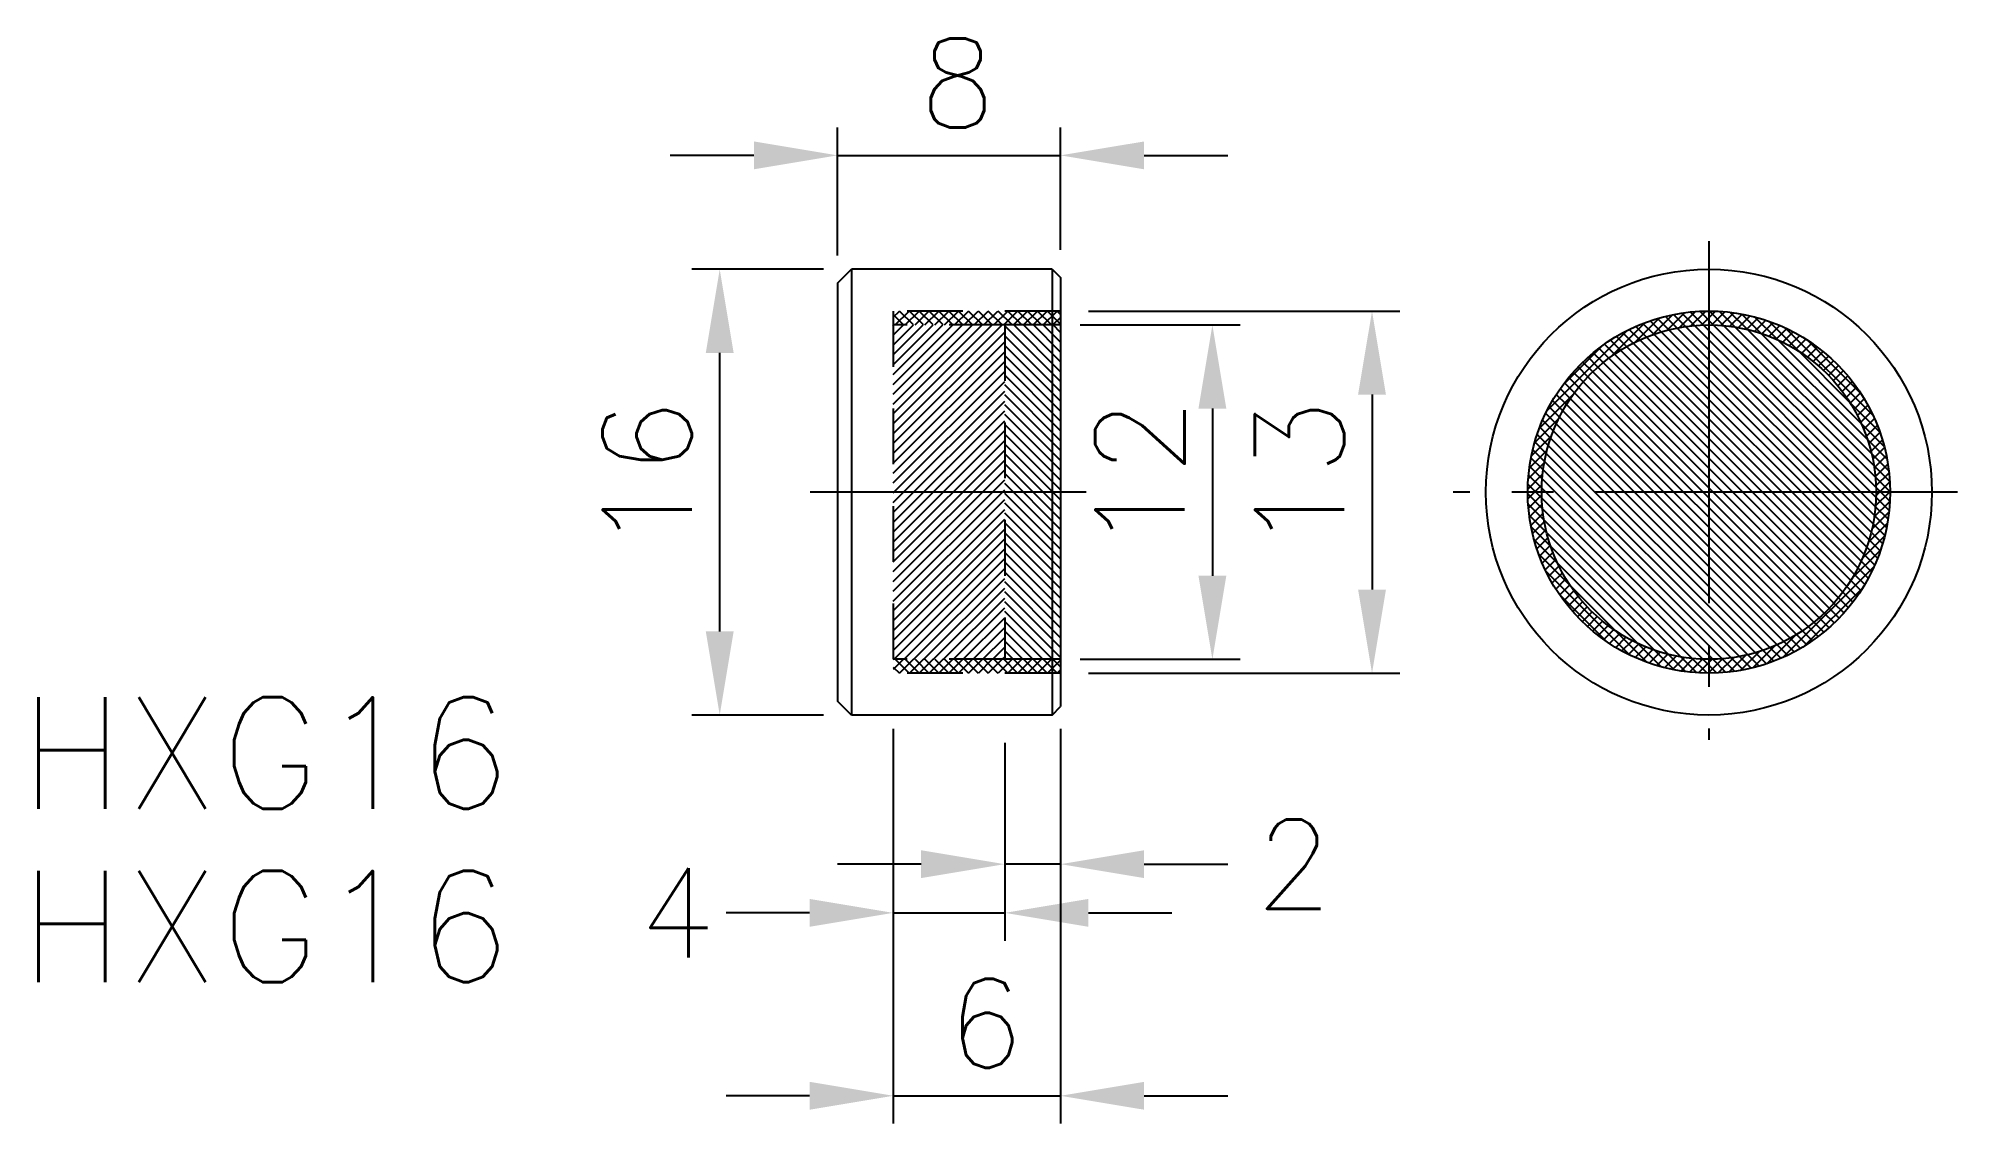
# Model space of a CAD drawing. Extents: x 94.9 to 163.8, y 152.8 to 191.8.
import ezdxf

# ---------------------------------------------------------------- set-up
doc = ezdxf.new("R2010")
doc.units = 0
doc.header["$PDMODE"] = 64
doc.linetypes.add('CENTER', pattern=[17.5, 13, -1.5, 1.5, -1.5])
doc.linetypes.add('DASHED', pattern=[3.5, 2, -1.5])
doc.layers.get('0').update_dxf_attribs({"linetype": 'CONTINUOUS'})
doc.layers.get('DEFPOINTS').update_dxf_attribs({"linetype": 'CONTINUOUS'})
doc.layers.add('CENTER', color=1, linetype='CENTER')
doc.styles.get("Standard").update_dxf_attribs({"font": 'txt.shx'})
doc.dimstyles.get("Standard").update_dxf_attribs({"dimtxt": 2.5, "dimasz": 2.5, "dimexe": 1.25, "dimexo": 0.625, "dimtad": 1, "dimcen": 2.5, "dimazin": 3, "dimtfac": 1, "dimtmove": 0, "dimatfit": 3})

# ---------------------------------------------------------------- blocks, each defined once
blk = doc.blocks.new('*U126')
at = {"color": 0, "linetype": 'CONTINUOUS'}
blk.add_text('8', height=3.2, dxfattribs=at).set_placement((126.523, 188.605))
blk = doc.blocks.new('*D119')
at = {"color": 0, "linetype": 'CONTINUOUS'}
for p, q in [((123.589, 184.017), (123.589, 188.605)), ((131.589, 184.217), (131.589, 188.605)), ((120.589, 187.605), (117.589, 187.605)), ((123.589, 187.605), (131.589, 187.605)), ((134.589, 187.605), (137.589, 187.605))]:
    blk.add_line(p, q, dxfattribs=at)
for points in [[(120.589, 188.105), (120.589, 187.105), (123.589, 187.605)], [(134.589, 188.105), (134.589, 187.105), (131.589, 187.605)]]:
    blk.add_solid(points, dxfattribs=at)
at = {"layer": 'DEFPOINTS', "color": 0, "linetype": 'CONTINUOUS'}
for p in [(131.589, 187.605), (131.589, 183.217), (123.589, 183.017)]:
    blk.add_point(p, dxfattribs=at)
at = {"color": 7, "linetype": 'CONTINUOUS'}
blk.add_blockref('*U126', (0, 0), dxfattribs=at)
blk = doc.blocks.new('*U125')
at = {"color": 0, "linetype": 'CONTINUOUS'}
blk.add_text('12', height=3.2, rotation=90, dxfattribs=at).set_placement((136.038, 173.383))
blk = doc.blocks.new('*D118')
at = {"color": 0, "linetype": 'CONTINUOUS'}
for p, q in [((132.289, 181.517), (138.038, 181.517)), ((137.038, 178.517), (137.038, 172.517)), ((132.289, 169.517), (138.038, 169.517))]:
    blk.add_line(p, q, dxfattribs=at)
for points in [[(136.538, 178.517), (137.538, 178.517), (137.038, 181.517)], [(136.538, 172.517), (137.538, 172.517), (137.038, 169.517)]]:
    blk.add_solid(points, dxfattribs=at)
at = {"layer": 'DEFPOINTS', "color": 0, "linetype": 'CONTINUOUS'}
for p in [(131.289, 181.517), (131.289, 169.517), (137.038, 169.517)]:
    blk.add_point(p, dxfattribs=at)
at = {"color": 7, "linetype": 'CONTINUOUS'}
blk.add_blockref('*U125', (0, 0), dxfattribs=at)
blk = doc.blocks.new('*U124')
at = {"color": 0, "linetype": 'CONTINUOUS'}
blk.add_text('13', height=3.2, rotation=90, dxfattribs=at).set_placement((141.766, 173.383))
blk = doc.blocks.new('*D117')
at = {"color": 0, "linetype": 'CONTINUOUS'}
for p, q in [((132.589, 182.017), (143.766, 182.017)), ((142.766, 179.017), (142.766, 172.017)), ((132.589, 169.017), (143.766, 169.017))]:
    blk.add_line(p, q, dxfattribs=at)
for points in [[(142.266, 179.017), (143.266, 179.017), (142.766, 182.017)], [(142.266, 172.017), (143.266, 172.017), (142.766, 169.017)]]:
    blk.add_solid(points, dxfattribs=at)
at = {"layer": 'DEFPOINTS', "color": 0, "linetype": 'CONTINUOUS'}
for p in [(131.589, 182.017), (131.589, 169.017), (142.766, 169.017)]:
    blk.add_point(p, dxfattribs=at)
at = {"color": 7, "linetype": 'CONTINUOUS'}
blk.add_blockref('*U124', (0, 0), dxfattribs=at)
blk = doc.blocks.new('*U123')
at = {"color": 0, "linetype": 'CONTINUOUS'}
blk.add_text('16', height=3.2, rotation=90, dxfattribs=at).set_placement((118.362, 173.383))
blk = doc.blocks.new('*D116')
at = {"color": 0, "linetype": 'CONTINUOUS'}
for p, q in [((123.089, 183.517), (118.362, 183.517)), ((119.362, 170.517), (119.362, 180.517)), ((123.089, 167.517), (118.362, 167.517))]:
    blk.add_line(p, q, dxfattribs=at)
for points in [[(118.862, 180.517), (119.862, 180.517), (119.362, 183.517)], [(118.862, 170.517), (119.862, 170.517), (119.362, 167.517)]]:
    blk.add_solid(points, dxfattribs=at)
at = {"layer": 'DEFPOINTS', "color": 0, "linetype": 'CONTINUOUS'}
for p in [(119.362, 183.517), (124.089, 183.517), (124.089, 167.517)]:
    blk.add_point(p, dxfattribs=at)
at = {"color": 7, "linetype": 'CONTINUOUS'}
blk.add_blockref('*U123', (0, 0), dxfattribs=at)
blk = doc.blocks.new('*X84')
at = {"color": 0, "linetype": 'CONTINUOUS'}
for p, q in [((152.831, 181.166), (153.55, 181.885)), ((153.711, 181.407), (153.291, 181.827)), ((153.342, 181.324), (153.976, 181.957)), ((154.014, 181.458), (153.58, 181.891)), ((153.795, 181.423), (154.371, 181.999)), ((154.331, 181.494), (153.881, 181.944)), ((154.665, 181.514), (154.195, 181.983)), ((154.208, 181.482), (154.742, 182.016)), ((155.018, 181.515), (154.524, 182.008)), ((154.59, 181.511), (155.092, 182.012)), ((155.393, 181.492), (154.869, 182.017)), ((154.949, 181.516), (155.424, 181.992)), ((155.797, 181.442), (155.234, 182.006)), ((155.287, 181.501), (155.742, 181.956)), ((155.609, 181.469), (156.046, 181.906)), ((156.238, 181.355), (155.622, 181.971)), ((155.915, 181.422), (156.338, 181.845)), ((156.731, 181.215), (156.039, 181.908)), ((157.309, 180.991), (156.494, 181.806)), ((149.05, 178.445), (151.924, 181.32)), ((151.336, 180.379), (152.555, 181.597)), ((151.902, 180.741), (151.536, 181.107)), ((152.132, 180.865), (151.762, 181.235)), ((152.371, 180.979), (151.995, 181.355)), ((152.22, 180.908), (153.083, 181.771)), ((152.618, 181.085), (152.237, 181.467)), ((152.876, 181.182), (152.486, 181.571)), ((153.143, 181.268), (152.745, 181.666)), ((153.421, 181.343), (153.013, 181.751)), ((156.209, 181.362), (156.619, 181.772)), ((156.49, 181.289), (156.89, 181.689)), ((156.76, 181.206), (157.151, 181.597)), ((158.076, 180.577), (157.002, 181.651)), ((157.02, 181.112), (157.403, 181.496)), ((157.27, 181.008), (157.647, 181.386)), ((157.511, 180.896), (157.882, 181.268)), ((160.744, 178.263), (157.599, 181.408)), ((157.743, 180.775), (158.11, 181.142)), ((149.61, 179.359), (151.011, 180.76)), ((151.062, 180.167), (150.706, 180.523)), ((151.26, 180.322), (150.903, 180.679)), ((151.466, 180.47), (151.107, 180.829)), ((151.68, 180.609), (151.318, 180.972)), ((157.967, 180.645), (158.33, 181.008)), ((158.183, 180.508), (158.543, 180.868)), ((158.391, 180.362), (158.749, 180.72)), ((160.305, 179.056), (158.392, 180.969)), ((158.592, 180.209), (158.947, 180.565)), ((150.342, 179.473), (149.987, 179.827)), ((150.511, 179.658), (150.157, 180.011)), ((150.687, 179.835), (150.333, 180.188)), ((150.871, 180.005), (150.516, 180.359)), ((158.785, 180.049), (159.139, 180.403)), ((158.97, 179.881), (159.324, 180.234)), ((159.149, 179.705), (159.502, 180.059)), ((159.32, 179.523), (159.674, 179.877)), ((149.88, 178.874), (149.52, 179.234)), ((150.026, 179.081), (149.669, 179.439)), ((150.18, 179.281), (149.825, 179.636)), ((159.483, 179.333), (159.838, 179.688)), ((159.639, 179.135), (159.996, 179.492)), ((159.787, 178.93), (160.146, 179.289)), ((159.928, 178.717), (160.29, 179.079)), ((148.772, 177.814), (149.991, 179.033)), ((149.489, 178.205), (149.118, 178.576)), ((149.611, 178.436), (149.244, 178.803)), ((149.741, 178.659), (149.379, 179.022)), ((160.987, 177.667), (159.913, 178.74)), ((160.061, 178.496), (160.426, 178.862)), ((160.185, 178.267), (160.555, 178.637)), ((160.301, 178.03), (160.676, 178.404)), ((148.598, 177.287), (149.461, 178.15)), ((149.175, 177.457), (148.785, 177.848)), ((149.27, 177.716), (148.887, 178.099)), ((149.375, 177.965), (148.998, 178.341)), ((161.142, 177.158), (160.327, 177.973)), ((160.408, 177.783), (160.789, 178.164)), ((160.506, 177.527), (160.894, 177.915)), ((148.412, 176.393), (149.046, 177.027)), ((148.485, 176.82), (149.204, 177.538)), ((148.955, 176.617), (148.533, 177.039)), ((149.016, 176.909), (148.607, 177.318)), ((149.09, 177.189), (148.691, 177.588)), ((161.244, 176.703), (160.551, 177.395)), ((160.594, 177.261), (160.99, 177.658)), ((160.67, 176.985), (161.077, 177.391)), ((160.736, 176.696), (161.153, 177.114)), ((148.371, 175.998), (148.947, 176.574)), ((148.872, 175.993), (148.419, 176.446)), ((148.906, 176.313), (148.47, 176.748)), ((161.307, 176.286), (160.691, 176.902)), ((161.342, 175.898), (160.778, 176.461)), ((160.788, 176.395), (161.219, 176.826)), ((160.826, 176.08), (161.274, 176.527)), ((148.354, 175.628), (148.887, 176.162)), ((148.357, 175.278), (148.858, 175.779)), ((148.857, 175.301), (148.359, 175.799)), ((148.854, 175.657), (148.382, 176.13)), ((161.353, 175.533), (160.828, 176.057)), ((160.848, 175.748), (161.315, 176.215)), ((161.344, 175.188), (160.85, 175.682)), ((160.852, 175.398), (161.342, 175.888)), ((148.882, 174.922), (148.353, 175.451)), ((148.937, 174.514), (148.367, 175.084)), ((148.378, 174.945), (148.853, 175.421)), ((148.414, 174.627), (148.868, 175.082)), ((160.786, 174.625), (161.344, 175.183)), ((161.28, 174.545), (160.83, 174.995)), ((160.833, 175.025), (161.353, 175.545)), ((161.319, 174.859), (160.85, 175.329)), ((149.031, 174.067), (148.405, 174.692)), ((148.463, 174.323), (148.901, 174.761)), ((149.179, 173.564), (148.473, 174.27)), ((148.525, 174.031), (148.948, 174.454)), ((160.572, 173.705), (161.254, 174.386)), ((160.704, 174.19), (161.313, 174.799)), ((161.162, 173.956), (160.743, 174.375)), ((161.227, 174.245), (160.794, 174.678)), ((149.42, 172.97), (148.581, 173.809)), ((148.597, 173.75), (149.008, 174.161)), ((148.68, 173.48), (149.08, 173.88)), ((148.773, 173.218), (149.164, 173.61)), ((160.362, 173.141), (161.158, 173.936)), ((160.907, 173.151), (160.518, 173.54)), ((161.002, 173.409), (160.604, 173.807)), ((161.087, 173.677), (160.679, 174.085)), ((149.886, 172.15), (148.746, 173.291)), ((148.874, 172.966), (149.258, 173.35)), ((148.984, 172.723), (149.361, 173.1)), ((149.102, 172.487), (149.474, 172.859)), ((157.516, 169.588), (160.782, 172.853)), ((159.987, 172.412), (161.01, 173.436)), ((160.691, 172.659), (160.315, 173.035)), ((160.803, 172.901), (160.421, 173.283)), ((152.013, 169.67), (149.006, 172.677)), ((149.228, 172.259), (149.595, 172.626)), ((149.361, 172.039), (149.724, 172.402)), ((149.502, 171.826), (149.862, 172.186)), ((160.308, 171.982), (159.945, 172.344)), ((160.443, 172.2), (160.077, 172.566)), ((160.571, 172.426), (160.2, 172.796)), ((151.166, 170.164), (149.5, 171.83)), ((149.65, 171.621), (150.007, 171.978)), ((149.805, 171.422), (150.16, 171.778)), ((149.966, 171.23), (150.321, 171.585)), ((158.269, 169.987), (160.382, 172.1)), ((159.695, 171.18), (159.341, 171.535)), ((159.858, 171.37), (159.503, 171.726)), ((160.015, 171.567), (159.658, 171.924)), ((160.165, 171.771), (159.806, 172.13)), ((150.135, 171.045), (150.489, 171.399)), ((150.311, 170.867), (150.664, 171.221)), ((150.493, 170.696), (150.847, 171.05)), ((150.682, 170.531), (151.037, 170.887)), ((158.972, 170.489), (158.617, 170.844)), ((159.163, 170.652), (158.809, 171.006)), ((159.347, 170.821), (158.993, 171.175)), ((159.524, 170.997), (159.171, 171.351)), ((150.878, 170.374), (151.234, 170.731)), ((151.081, 170.223), (151.44, 170.582)), ((151.291, 170.08), (151.653, 170.442)), ((152.627, 169.41), (151.486, 170.55)), ((151.508, 169.943), (151.873, 170.309)), ((151.733, 169.815), (152.102, 170.184)), ((156.934, 169.359), (157.958, 170.383)), ((157.912, 169.782), (157.541, 170.153)), ((158.138, 169.908), (157.772, 170.275)), ((158.358, 170.043), (157.995, 170.405)), ((158.57, 170.184), (158.21, 170.544)), ((158.774, 170.333), (158.417, 170.69)), ((151.965, 169.693), (152.34, 170.068)), ((152.206, 169.58), (152.586, 169.961)), ((153.145, 169.245), (152.306, 170.084)), ((152.454, 169.475), (152.842, 169.864)), ((152.712, 169.38), (153.108, 169.776)), ((153.606, 169.137), (152.9, 169.843)), ((152.979, 169.293), (153.385, 169.699)), ((153.256, 169.216), (153.673, 169.634)), ((154.028, 169.069), (153.402, 169.695)), ((153.543, 169.15), (153.974, 169.581)), ((153.842, 169.096), (154.29, 169.543)), ((154.419, 169.031), (153.849, 169.601)), ((154.155, 169.054), (154.621, 169.521)), ((154.787, 169.017), (154.258, 169.546)), ((154.481, 169.027), (154.972, 169.518)), ((155.135, 169.023), (154.637, 169.521)), ((154.824, 169.017), (155.344, 169.537)), ((155.466, 169.046), (154.993, 169.518)), ((155.186, 169.025), (155.744, 169.583)), ((155.781, 169.084), (155.329, 169.536)), ((155.571, 169.057), (156.18, 169.665)), ((156.084, 169.134), (155.649, 169.57)), ((156.375, 169.197), (155.953, 169.619)), ((155.984, 169.116), (156.665, 169.797)), ((156.654, 169.271), (156.245, 169.681)), ((156.433, 169.212), (157.229, 170.007)), ((156.924, 169.356), (156.525, 169.754)), ((157.184, 169.449), (156.793, 169.839)), ((157.435, 169.552), (157.052, 169.934)), ((157.677, 169.663), (157.301, 170.039))]:
    blk.add_line(p, q, dxfattribs=at)
blk = doc.blocks.new('*X85')
at = {"color": 0, "linetype": 'CONTINUOUS'}
for p, q in [((160.518, 173.54), (152.876, 181.182)), ((160.604, 173.807), (153.143, 181.268)), ((160.679, 174.085), (153.421, 181.343)), ((160.743, 174.375), (153.711, 181.407)), ((160.794, 174.678), (154.014, 181.458)), ((160.83, 174.995), (154.331, 181.494)), ((160.85, 175.329), (154.665, 181.514)), ((160.85, 175.682), (155.018, 181.515)), ((160.828, 176.057), (155.393, 181.492)), ((160.778, 176.461), (155.797, 181.442)), ((160.691, 176.902), (156.238, 181.355)), ((160.551, 177.395), (156.731, 181.215)), ((159.806, 172.13), (151.466, 180.47)), ((159.945, 172.344), (151.68, 180.609)), ((160.077, 172.566), (151.902, 180.741)), ((160.2, 172.796), (152.132, 180.865)), ((160.315, 173.035), (152.371, 180.979)), ((160.421, 173.283), (152.618, 181.085)), ((160.327, 177.973), (157.309, 180.991)), ((159.913, 178.74), (158.076, 180.577)), ((159.171, 171.351), (150.687, 179.835)), ((159.341, 171.535), (150.871, 180.005)), ((159.503, 171.726), (151.062, 180.167)), ((159.658, 171.924), (151.26, 180.322)), ((158.417, 170.69), (150.026, 179.081)), ((158.617, 170.844), (150.18, 179.281)), ((158.809, 171.006), (150.342, 179.473)), ((158.993, 171.175), (150.511, 179.658)), ((157.772, 170.275), (149.611, 178.436)), ((157.995, 170.405), (149.741, 178.659)), ((158.21, 170.544), (149.88, 178.874)), ((157.052, 169.934), (149.27, 177.716)), ((157.301, 170.039), (149.375, 177.965)), ((157.541, 170.153), (149.489, 178.205)), ((156.525, 169.754), (149.09, 177.189)), ((156.793, 169.839), (149.175, 177.457)), ((155.649, 169.57), (148.906, 176.313)), ((155.953, 169.619), (148.955, 176.617)), ((156.245, 169.681), (149.016, 176.909)), ((154.993, 169.518), (148.854, 175.657)), ((155.329, 169.536), (148.872, 175.993)), ((154.637, 169.521), (148.857, 175.301)), ((154.258, 169.546), (148.882, 174.922)), ((153.849, 169.601), (148.937, 174.514)), ((153.402, 169.695), (149.031, 174.067)), ((152.9, 169.843), (149.179, 173.564)), ((152.306, 170.084), (149.42, 172.97)), ((151.486, 170.55), (149.886, 172.15))]:
    blk.add_line(p, q, dxfattribs=at)
blk = doc.blocks.new('*U122')
at = {"color": 0, "linetype": 'CONTINUOUS'}
blk.add_text('2', height=3.2, dxfattribs=at).set_placement((138.589, 160.563))
blk = doc.blocks.new('*D115')
at = {"color": 0, "linetype": 'CONTINUOUS'}
for p, q in [((131.589, 166.817), (131.589, 161.163)), ((129.589, 166.517), (129.589, 161.163)), ((126.589, 162.163), (123.589, 162.163)), ((131.589, 162.163), (129.589, 162.163)), ((134.589, 162.163), (137.589, 162.163))]:
    blk.add_line(p, q, dxfattribs=at)
for points in [[(126.589, 162.663), (126.589, 161.663), (129.589, 162.163)], [(134.589, 162.663), (134.589, 161.663), (131.589, 162.163)]]:
    blk.add_solid(points, dxfattribs=at)
at = {"layer": 'DEFPOINTS', "color": 0, "linetype": 'CONTINUOUS'}
for p in [(129.589, 167.517), (131.589, 167.817), (129.589, 162.163)]:
    blk.add_point(p, dxfattribs=at)
at = {"color": 7, "linetype": 'CONTINUOUS'}
blk.add_blockref('*U122', (0, 0), dxfattribs=at)
blk = doc.blocks.new('*U121')
at = {"color": 0, "linetype": 'CONTINUOUS'}
blk.add_text('4', height=3.2, dxfattribs=at).set_placement((116.456, 158.815))
blk = doc.blocks.new('*D114')
at = {"color": 0, "linetype": 'CONTINUOUS'}
for p, q in [((125.589, 166.517), (125.589, 159.415)), ((129.589, 166.517), (129.589, 159.415)), ((122.589, 160.415), (119.589, 160.415)), ((125.589, 160.415), (129.589, 160.415)), ((132.589, 160.415), (135.589, 160.415))]:
    blk.add_line(p, q, dxfattribs=at)
for points in [[(122.589, 160.915), (122.589, 159.915), (125.589, 160.415)], [(132.589, 160.915), (132.589, 159.915), (129.589, 160.415)]]:
    blk.add_solid(points, dxfattribs=at)
at = {"layer": 'DEFPOINTS', "color": 0, "linetype": 'CONTINUOUS'}
for p in [(125.589, 167.517), (129.589, 167.517), (129.589, 160.415)]:
    blk.add_point(p, dxfattribs=at)
at = {"color": 7, "linetype": 'CONTINUOUS'}
blk.add_blockref('*U121', (0, 0), dxfattribs=at)
blk = doc.blocks.new('*U120')
at = {"color": 0, "linetype": 'CONTINUOUS'}
blk.add_text('6', height=3.2, dxfattribs=at).set_placement((127.523, 154.849))
blk = doc.blocks.new('*D113')
at = {"color": 0, "linetype": 'CONTINUOUS'}
for p, q in [((125.589, 167.017), (125.589, 152.849)), ((131.589, 167.017), (131.589, 152.849)), ((122.589, 153.849), (119.589, 153.849)), ((125.589, 153.849), (131.589, 153.849)), ((134.589, 153.849), (137.589, 153.849))]:
    blk.add_line(p, q, dxfattribs=at)
for points in [[(122.589, 154.349), (122.589, 153.349), (125.589, 153.849)], [(134.589, 154.349), (134.589, 153.349), (131.589, 153.849)]]:
    blk.add_solid(points, dxfattribs=at)
at = {"layer": 'DEFPOINTS', "color": 0, "linetype": 'CONTINUOUS'}
for p in [(125.589, 168.017), (131.589, 168.017), (131.589, 153.849)]:
    blk.add_point(p, dxfattribs=at)
at = {"color": 7, "linetype": 'CONTINUOUS'}
blk.add_blockref('*U120', (0, 0), dxfattribs=at)
blk = doc.blocks.new('*X86')
at = {"color": 0, "linetype": 'CONTINUOUS'}
for p, q in [((125.289, 181.797), (125.509, 182.017)), ((125.66, 181.517), (125.289, 181.888)), ((125.362, 181.517), (125.862, 182.017)), ((126.014, 181.517), (125.514, 182.017)), ((125.716, 181.517), (126.216, 182.017)), ((126.368, 181.517), (125.868, 182.017)), ((126.07, 181.517), (126.57, 182.017)), ((126.721, 181.517), (126.221, 182.017)), ((126.423, 181.517), (126.923, 182.017)), ((127.075, 181.517), (126.575, 182.017)), ((126.777, 181.517), (127.277, 182.017)), ((127.428, 181.517), (126.928, 182.017)), ((127.13, 181.517), (127.63, 182.017)), ((127.782, 181.517), (127.282, 182.017)), ((127.484, 181.517), (127.984, 182.017)), ((128.135, 181.517), (127.635, 182.017)), ((127.837, 181.517), (128.337, 182.017)), ((128.489, 181.517), (127.989, 182.017)), ((128.191, 181.517), (128.691, 182.017)), ((128.842, 181.517), (128.342, 182.017)), ((128.544, 181.517), (129.044, 182.017)), ((129.196, 181.517), (128.696, 182.017)), ((128.898, 181.517), (129.398, 182.017)), ((129.55, 181.517), (129.05, 182.017)), ((129.252, 181.517), (129.752, 182.017)), ((129.903, 181.517), (129.403, 182.017)), ((129.605, 181.517), (130.105, 182.017)), ((130.257, 181.517), (129.757, 182.017)), ((129.959, 181.517), (130.459, 182.017)), ((130.61, 181.517), (130.11, 182.017)), ((130.312, 181.517), (130.812, 182.017)), ((130.964, 181.517), (130.464, 182.017)), ((130.666, 181.517), (131.166, 182.017)), ((131.289, 181.545), (130.817, 182.017)), ((131.289, 181.898), (131.171, 182.017)), ((125.307, 181.517), (125.289, 181.534)), ((131.019, 181.517), (131.289, 181.787))]:
    blk.add_line(p, q, dxfattribs=at)
blk = doc.blocks.new('*X87')
at = {"color": 0, "linetype": 'CONTINUOUS'}
for p, q in [((125.307, 169.517), (125.289, 169.499)), ((125.66, 169.517), (125.289, 169.146)), ((125.362, 169.517), (125.862, 169.017)), ((126.014, 169.517), (125.514, 169.017)), ((125.716, 169.517), (126.216, 169.017)), ((126.368, 169.517), (125.868, 169.017)), ((126.07, 169.517), (126.57, 169.017)), ((126.721, 169.517), (126.221, 169.017)), ((126.423, 169.517), (126.923, 169.017)), ((127.075, 169.517), (126.575, 169.017)), ((126.777, 169.517), (127.277, 169.017)), ((127.428, 169.517), (126.928, 169.017)), ((127.13, 169.517), (127.63, 169.017)), ((127.782, 169.517), (127.282, 169.017)), ((127.484, 169.517), (127.984, 169.017)), ((128.135, 169.517), (127.635, 169.017)), ((127.837, 169.517), (128.337, 169.017)), ((128.489, 169.517), (127.989, 169.017)), ((128.191, 169.517), (128.691, 169.017)), ((128.842, 169.517), (128.342, 169.017)), ((128.544, 169.517), (129.044, 169.017)), ((129.196, 169.517), (128.696, 169.017)), ((128.898, 169.517), (129.398, 169.017)), ((129.55, 169.517), (129.05, 169.017)), ((129.252, 169.517), (129.752, 169.017)), ((129.903, 169.517), (129.403, 169.017)), ((129.605, 169.517), (130.105, 169.017)), ((130.257, 169.517), (129.757, 169.017)), ((129.959, 169.517), (130.459, 169.017)), ((130.61, 169.517), (130.11, 169.017)), ((130.312, 169.517), (130.812, 169.017)), ((130.964, 169.517), (130.464, 169.017)), ((130.666, 169.517), (131.166, 169.017)), ((131.289, 169.489), (130.817, 169.017)), ((131.019, 169.517), (131.289, 169.247)), ((125.289, 169.236), (125.509, 169.017)), ((131.289, 169.135), (131.171, 169.017))]:
    blk.add_line(p, q, dxfattribs=at)
blk = doc.blocks.new('*X88')
at = {"color": 0, "linetype": 'CONTINUOUS'}
for p, q in [((125.289, 177.615), (129.191, 181.517)), ((125.289, 177.969), (128.837, 181.517)), ((125.289, 178.322), (128.484, 181.517)), ((125.289, 178.676), (128.13, 181.517)), ((125.289, 179.029), (127.777, 181.517)), ((125.289, 179.383), (127.423, 181.517)), ((125.289, 179.736), (127.07, 181.517)), ((125.289, 180.09), (126.716, 181.517)), ((125.289, 180.444), (126.362, 181.517)), ((125.289, 180.797), (126.009, 181.517)), ((125.289, 181.151), (125.655, 181.517)), ((125.289, 181.504), (125.302, 181.517)), ((125.289, 177.262), (129.289, 181.262)), ((125.289, 176.908), (129.289, 180.908)), ((125.289, 176.555), (129.289, 180.555)), ((125.289, 176.201), (129.289, 180.201)), ((125.289, 175.847), (129.289, 179.847)), ((125.289, 175.494), (129.289, 179.494)), ((125.289, 175.14), (129.289, 179.14)), ((125.289, 174.787), (129.289, 178.787)), ((125.289, 174.433), (129.289, 178.433)), ((125.289, 174.08), (129.289, 178.08)), ((125.289, 173.726), (129.289, 177.726)), ((125.289, 173.373), (129.289, 177.373)), ((125.289, 173.019), (129.289, 177.019)), ((125.289, 172.665), (129.289, 176.665)), ((125.289, 172.312), (129.289, 176.312)), ((125.289, 171.958), (129.289, 175.958)), ((125.289, 171.605), (129.289, 175.605)), ((125.289, 171.251), (129.289, 175.251)), ((125.289, 170.898), (129.289, 174.898)), ((125.289, 170.544), (129.289, 174.544)), ((125.289, 170.191), (129.289, 174.191)), ((125.289, 169.837), (129.289, 173.837)), ((125.323, 169.517), (129.289, 173.483)), ((125.676, 169.517), (129.289, 173.13)), ((126.03, 169.517), (129.289, 172.776)), ((126.383, 169.517), (129.289, 172.423)), ((126.737, 169.517), (129.289, 172.069)), ((127.09, 169.517), (129.289, 171.716)), ((127.444, 169.517), (129.289, 171.362)), ((127.798, 169.517), (129.289, 171.009)), ((128.151, 169.517), (129.289, 170.655)), ((128.505, 169.517), (129.289, 170.301)), ((128.858, 169.517), (129.289, 169.948)), ((129.212, 169.517), (129.289, 169.594))]:
    blk.add_line(p, q, dxfattribs=at)
blk = doc.blocks.new('*X89')
at = {"color": 0, "linetype": 'CONTINUOUS'}
for p, q in [((131.289, 179.484), (129.289, 181.484)), ((131.289, 179.131), (129.289, 181.131)), ((131.289, 179.838), (129.61, 181.517)), ((131.289, 180.191), (129.964, 181.517)), ((131.289, 180.545), (130.317, 181.517)), ((131.289, 180.898), (130.671, 181.517)), ((131.289, 181.252), (131.024, 181.517)), ((131.289, 178.777), (129.289, 180.777)), ((131.289, 178.424), (129.289, 180.424)), ((131.289, 178.07), (129.289, 180.07)), ((131.289, 177.716), (129.289, 179.716)), ((131.289, 177.363), (129.289, 179.363)), ((131.289, 177.009), (129.289, 179.009)), ((131.289, 176.656), (129.289, 178.656)), ((131.289, 176.302), (129.289, 178.302)), ((131.289, 175.949), (129.289, 177.949)), ((131.289, 175.595), (129.289, 177.595)), ((131.289, 175.242), (129.289, 177.242)), ((131.289, 174.888), (129.289, 176.888)), ((131.289, 174.534), (129.289, 176.534)), ((131.289, 174.181), (129.289, 176.181)), ((131.289, 173.827), (129.289, 175.827)), ((131.289, 173.474), (129.289, 175.474)), ((131.289, 173.12), (129.289, 175.12)), ((131.289, 172.767), (129.289, 174.767)), ((131.289, 172.413), (129.289, 174.413)), ((131.289, 172.06), (129.289, 174.06)), ((131.289, 171.706), (129.289, 173.706)), ((131.289, 171.352), (129.289, 173.352)), ((131.289, 170.999), (129.289, 172.999)), ((131.289, 170.645), (129.289, 172.645)), ((131.289, 170.292), (129.289, 172.292)), ((131.289, 169.938), (129.289, 171.938)), ((131.289, 169.585), (129.289, 171.585)), ((131.004, 169.517), (129.289, 171.231)), ((130.65, 169.517), (129.289, 170.878)), ((130.296, 169.517), (129.289, 170.524)), ((129.943, 169.517), (129.289, 170.17)), ((129.589, 169.517), (129.289, 169.817))]:
    blk.add_line(p, q, dxfattribs=at)

msp = doc.modelspace()

# ---------------------------------------------------------------- linework, layer by layer
at = {"color": 7, "linetype": 'CONTINUOUS'}
for p, q in [((123.589, 183.017), (124.089, 183.517)), ((131.289, 183.517), (124.089, 183.517)), ((124.089, 183.517), (124.089, 167.517)), ((131.289, 183.517), (131.589, 183.217)), ((131.289, 183.517), (131.289, 167.517)), ((131.589, 183.217), (131.589, 167.817)), ((123.589, 183.017), (123.589, 168.017)), ((124.089, 167.517), (123.589, 168.017)), ((131.289, 167.517), (124.089, 167.517)), ((131.289, 167.517), (131.589, 167.817))]:
    msp.add_line(p, q, dxfattribs=at)
at = {"color": 3, "linetype": 'DASHED'}
for p, q in [((125.589, 182.017), (125.589, 169.017)), ((131.589, 182.017), (125.589, 182.017)), ((129.589, 181.517), (125.589, 181.517)), ((129.589, 181.517), (129.589, 169.517)), ((131.589, 181.517), (129.589, 181.517)), ((129.589, 169.517), (125.589, 169.517)), ((131.589, 169.517), (129.589, 169.517)), ((131.589, 169.017), (125.589, 169.017))]:
    msp.add_line(p, q, dxfattribs=at)
at = {"color": 7, "linetype": 'CONTINUOUS'}
for radius in [8, 6.5, 6]:
    msp.add_circle((154.853, 175.517), radius, dxfattribs=at)
at = {"layer": 'CENTER', "color": 1, "linetype": 'CENTER'}
for p, q in [((154.853, 184.529), (154.853, 166.624)), ((132.504, 175.517), (122.611, 175.517)), ((163.777, 175.517), (145.675, 175.517))]:
    msp.add_line(p, q, dxfattribs=at)

# ---------------------------------------------------------------- block references
at = {"color": 3, "linetype": 'CONTINUOUS'}
for name, p in [('*X86', (0.3, 0)), ('*X84', (0, 0)), ('*X88', (0.3, 0)), ('*X89', (0.3, 0)), ('*X85', (0, 0)), ('*X87', (0.3, 0))]:
    msp.add_blockref(name, p, dxfattribs=at)

# ---------------------------------------------------------------- texts
at = {"color": 7, "linetype": 'CONTINUOUS'}
for p in [(94.23, 164.154), (94.23, 157.923)]:
    msp.add_text('HXG16', height=4, dxfattribs=at).set_placement(p)

# ---------------------------------------------------------------- dimensions: what is measured, and where the dimension line sits
for base, p1, p2, picture, middle in [((131.589, 187.605), (123.589, 183.017), (131.589, 183.217), '*D119', (127.589, 190.205)), ((131.589, 153.849), (125.589, 168.017), (131.589, 168.017), '*D113', (128.589, 156.449))]:
    dim = msp.add_linear_dim(base=base, p1=p1, p2=p2, dimstyle='Standard', dxfattribs=at)
    dim.commit()
    dim.dimension.update_dxf_attribs({"geometry": picture, "text_midpoint": middle})
for base, p1, p2, picture, middle in [((119.362, 183.517), (124.089, 167.517), (124.089, 183.517), '*D116', (116.762, 175.517)), ((142.766, 169.017), (131.589, 182.017), (131.589, 169.017), '*D117', (140.166, 175.517)), ((137.038, 169.517), (131.289, 181.517), (131.289, 169.517), '*D118', (134.438, 175.517))]:
    dim = msp.add_linear_dim(base=base, p1=p1, p2=p2, angle=90, dimstyle='Standard', dxfattribs=at)
    dim.commit()
    dim.dimension.update_dxf_attribs({"geometry": picture, "text_midpoint": middle})
for base, p1, picture, middle in [((129.589, 160.415), (125.589, 167.517), '*D114', (117.523, 160.415)), ((129.589, 162.163), (131.589, 167.817), '*D115', (139.656, 162.163))]:
    dim = msp.add_linear_dim(base=base, p1=p1, p2=(129.589, 167.517), dimstyle='Standard', dxfattribs=at)
    dim.commit()
    dim.dimension.update_dxf_attribs({"geometry": picture, "text_midpoint": middle, "dimtype": 128})

doc.saveas('drawing.dxf')
